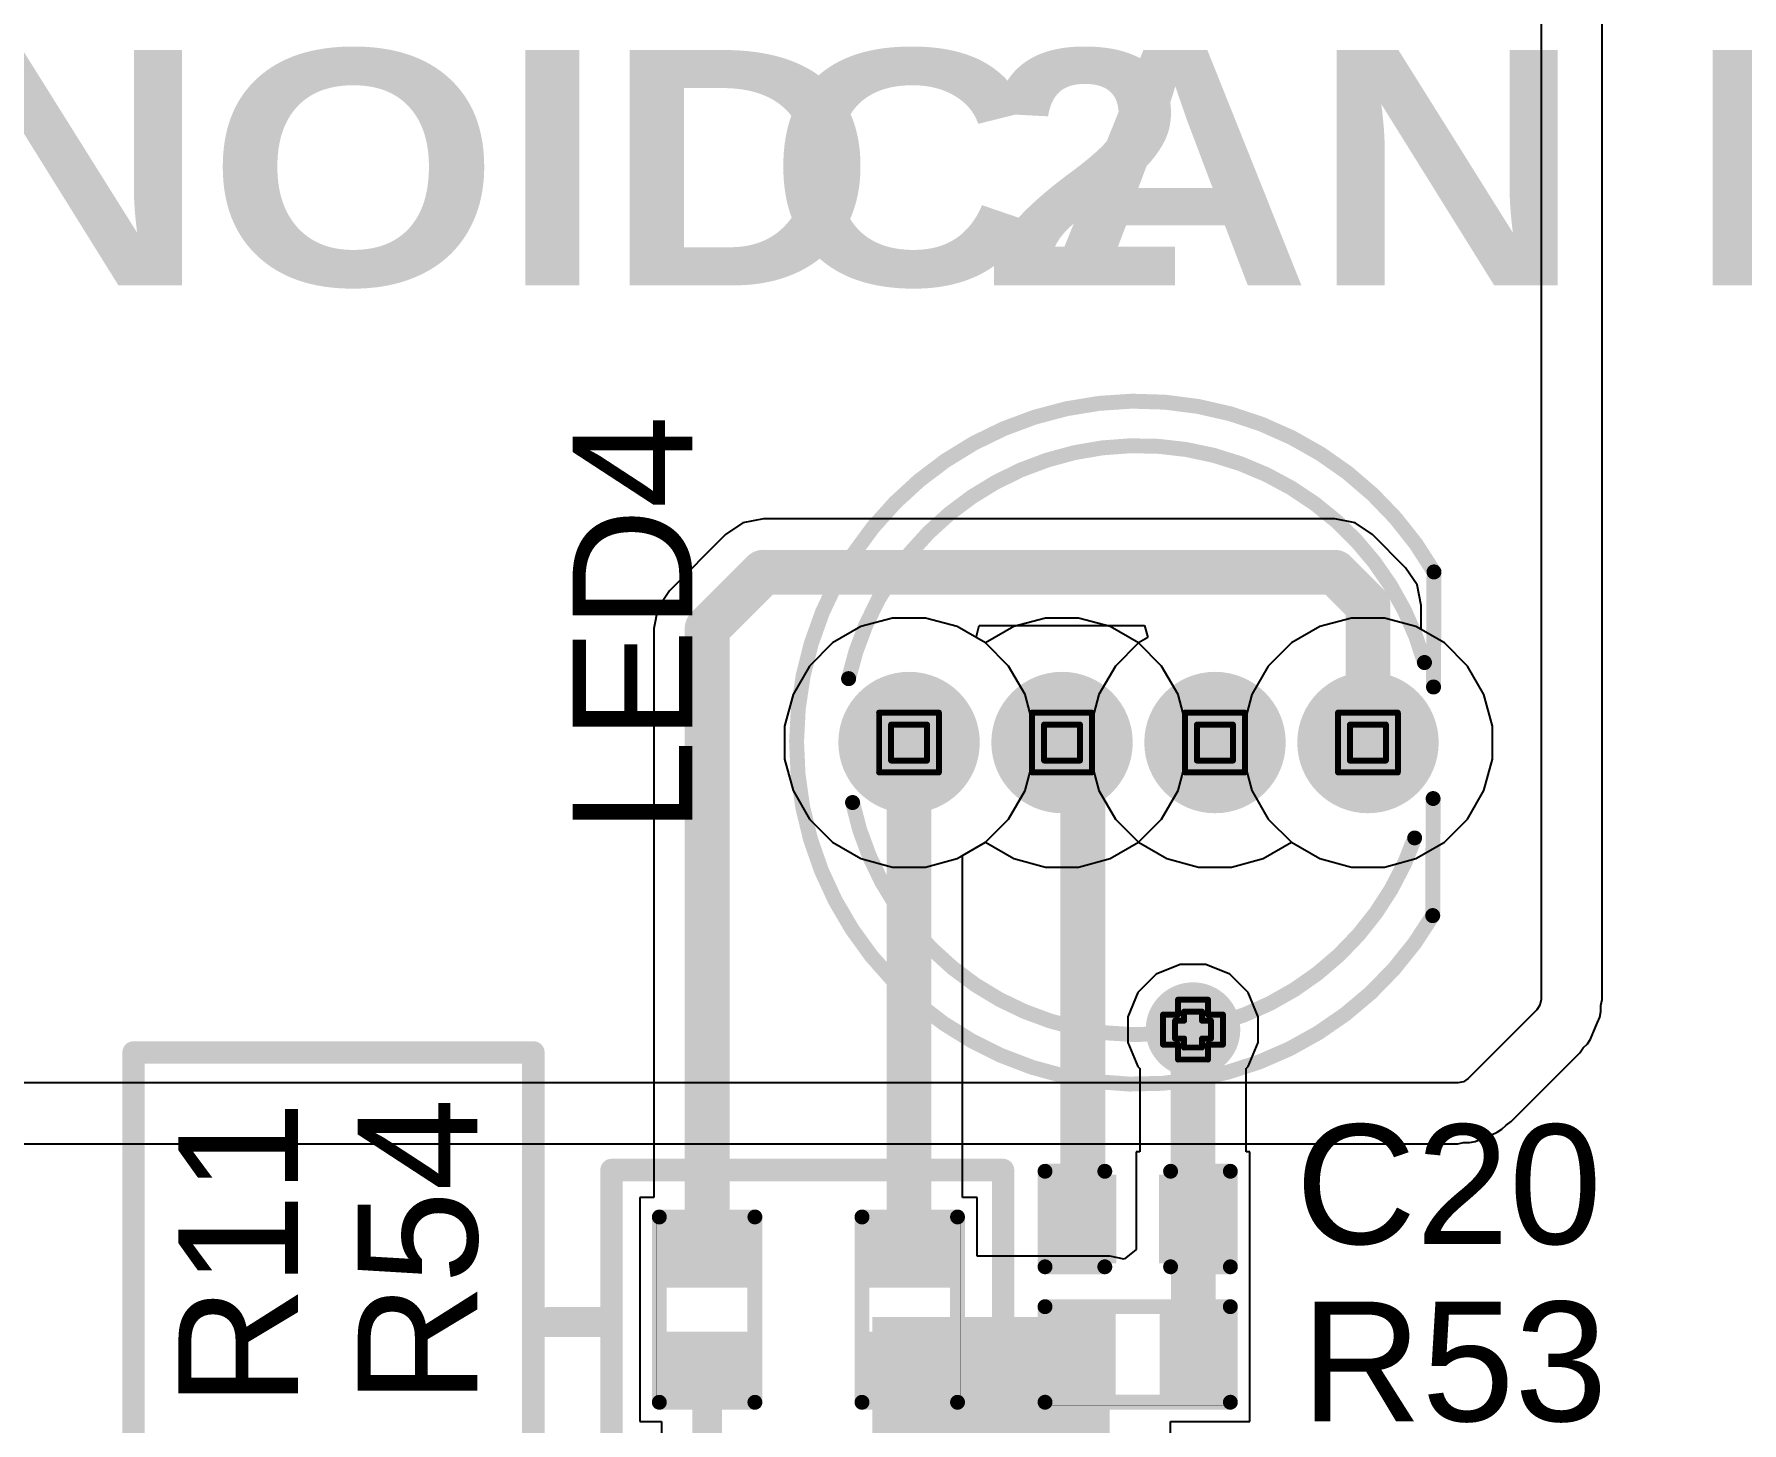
# Model space of a CAD drawing. Header units: inches. Extents: x -5 to 5258, y -4 to 5281.
# Drawn here: x 43.05 to 57.56, y 37.73 to 49.53 of the extents above; entities that cross this region are included whole.
import ezdxf

# ---------------------------------------------------------------- set-up
doc = ezdxf.new("R2010")
doc.units = ezdxf.units.IN
for name, color, linetype in [('Bottom Layer', 5, 'Continuous'), ('Bottom Solder', 6, 'Continuous'), ('Drill Drawing', 1, 'Continuous'), ('Multi-Layer', 9, 'Continuous'), ('Pad Holes', 156, 'Continuous'), ('Top Layer', 1, 'Continuous'), ('Top Overlay', 2, 'Continuous'), ('Top Paste', 8, 'Continuous'), ('Top Solder', 216, 'Continuous'), ('Via Holes', 16, 'Continuous')]:
    doc.layers.add(name, color=color, linetype=linetype)
doc.styles.add('Arial', font='', dxfattribs={"height": 0.2})
doc.styles.add('Arial Black_Bold', font='', dxfattribs={"height": 0.2})
doc.styles.get('Arial').set_extended_font_data('Arial')
doc.styles.get('Arial Black_Bold').set_extended_font_data('Arial Black', bold=True)

# ---------------------------------------------------------------- blocks, each defined once
blk = doc.blocks.new('C___0402_3')
at = {"layer": 'Top Layer'}
for points in [[(-0.699, -0.318), (-0.699, 0.318), (-0.241, 0.318), (-0.241, -0.318)], [(0.241, -0.318), (0.241, 0.318), (0.699, 0.318), (0.699, -0.318)]]:
    blk.add_hatch(color=1, dxfattribs=at).paths.add_polyline_path(points)
at = {"layer": 'Top Paste'}
for points in [[(-0.699, -0.318), (-0.699, 0.318), (-0.241, 0.318), (-0.241, -0.318)], [(0.241, -0.318), (0.241, 0.318), (0.699, 0.318), (0.699, -0.318)]]:
    blk.add_hatch(color=8, dxfattribs=at).paths.add_polyline_path(points)
at = {"layer": 'Top Solder'}
for points in [[(-0.758, -0.377), (-0.758, 0.377), (-0.181, 0.377), (-0.181, -0.377)], [(0.181, -0.377), (0.181, 0.377), (0.758, 0.377), (0.758, -0.377)]]:
    blk.add_hatch(color=216, dxfattribs=at).paths.add_polyline_path(points)
at = {"layer": 'Top Overlay'}
for points in [[(-0.787, -0.406, 0.127, 0.127, 0), (-0.787, 0.406, 0.127, 0.127, 0)], [(-0.787, 0.406, 0.127, 0.127, 0), (-0.279, 0.406, 0.127, 0.127, 0)], [(0.279, 0.406, 0.127, 0.127, 0), (0.787, 0.406, 0.127, 0.127, 0)], [(0.787, -0.406, 0.127, 0.127, 0), (0.787, 0.406, 0.127, 0.127, 0)], [(-0.787, -0.406, 0.127, 0.127, 0), (-0.279, -0.406, 0.127, 0.127, 0)], [(0.279, -0.406, 0.127, 0.127, 0), (0.787, -0.406, 0.127, 0.127, 0)]]:
    blk.add_lwpolyline(points, format="xyseb", dxfattribs=at)
for points in [[(-0.819, 0.406, 0.0635, 0.0635, 1), (-0.756, 0.406, 0.0635, 0.0635, 1)], [(-0.819, 0.406, 0.0635, 0.0635, 1), (-0.756, 0.406, 0.0635, 0.0635, 1)], [(-0.311, 0.406, 0.0635, 0.0635, 1), (-0.248, 0.406, 0.0635, 0.0635, 1)], [(0.248, 0.406, 0.0635, 0.0635, 1), (0.311, 0.406, 0.0635, 0.0635, 1)], [(0.756, 0.406, 0.0635, 0.0635, 1), (0.819, 0.406, 0.0635, 0.0635, 1)], [(0.756, 0.406, 0.0635, 0.0635, 1), (0.819, 0.406, 0.0635, 0.0635, 1)], [(-0.819, -0.406, 0.0635, 0.0635, 1), (-0.756, -0.406, 0.0635, 0.0635, 1)], [(-0.819, -0.406, 0.0635, 0.0635, 1), (-0.756, -0.406, 0.0635, 0.0635, 1)], [(-0.311, -0.406, 0.0635, 0.0635, 1), (-0.248, -0.406, 0.0635, 0.0635, 1)], [(0.248, -0.406, 0.0635, 0.0635, 1), (0.311, -0.406, 0.0635, 0.0635, 1)], [(0.756, -0.406, 0.0635, 0.0635, 1), (0.819, -0.406, 0.0635, 0.0635, 1)], [(0.756, -0.406, 0.0635, 0.0635, 1), (0.819, -0.406, 0.0635, 0.0635, 1)]]:
    blk.add_lwpolyline(points, format="xyseb", close=True, dxfattribs=at)
blk = doc.blocks.new('R___0402_38')
at = {"layer": 'Top Layer'}
for points in [[(-0.699, -0.318), (-0.699, 0.318), (-0.241, 0.318), (-0.241, -0.318)], [(0.241, -0.318), (0.241, 0.318), (0.699, 0.318), (0.699, -0.318)]]:
    blk.add_hatch(color=1, dxfattribs=at).paths.add_polyline_path(points)
at = {"layer": 'Top Paste'}
for points in [[(-0.699, -0.318), (-0.699, 0.318), (-0.241, 0.318), (-0.241, -0.318)], [(0.241, -0.318), (0.241, 0.318), (0.699, 0.318), (0.699, -0.318)]]:
    blk.add_hatch(color=8, dxfattribs=at).paths.add_polyline_path(points)
at = {"layer": 'Top Solder'}
for points in [[(-0.754, -0.373), (-0.754, 0.373), (-0.186, 0.373), (-0.186, -0.373)], [(0.186, -0.373), (0.186, 0.373), (0.754, 0.373), (0.754, -0.373)]]:
    blk.add_hatch(color=216, dxfattribs=at).paths.add_polyline_path(points)
at = {"layer": 'Top Overlay'}
for points in [[(-0.787, 0.406, 0.127, 0.127, 0), (0.787, 0.406, 0.127, 0.127, 0)], [(-0.787, 0.406, 0.127, 0.127, 0), (-0.787, -0.406, 0.127, 0.127, 0)], [(0.787, 0.406, 0.127, 0.127, 0), (0.787, -0.406, 0.127, 0.127, 0)], [(-0.787, -0.406, 0.127, 0.127, 0), (0.787, -0.406, 0.127, 0.127, 0)], [(-0.813, -0.432, 0.00323, 0.00323, 0), (0.813, -0.432, 0.00323, 0.00323, 0)]]:
    blk.add_lwpolyline(points, format="xyseb", dxfattribs=at)
for points in [[(-0.819, 0.406, 0.0635, 0.0635, 1), (-0.756, 0.406, 0.0635, 0.0635, 1)], [(-0.819, 0.406, 0.0635, 0.0635, 1), (-0.756, 0.406, 0.0635, 0.0635, 1)], [(0.756, 0.406, 0.0635, 0.0635, 1), (0.819, 0.406, 0.0635, 0.0635, 1)], [(0.756, 0.406, 0.0635, 0.0635, 1), (0.819, 0.406, 0.0635, 0.0635, 1)], [(-0.819, -0.406, 0.0635, 0.0635, 1), (-0.756, -0.406, 0.0635, 0.0635, 1)], [(-0.819, -0.406, 0.0635, 0.0635, 1), (-0.756, -0.406, 0.0635, 0.0635, 1)], [(-0.814, -0.432, 0.00161, 0.00161, 1), (-0.812, -0.432, 0.00161, 0.00161, 1)], [(0.756, -0.406, 0.0635, 0.0635, 1), (0.819, -0.406, 0.0635, 0.0635, 1)], [(0.756, -0.406, 0.0635, 0.0635, 1), (0.819, -0.406, 0.0635, 0.0635, 1)], [(0.812, -0.432, 0.00161, 0.00161, 1), (0.814, -0.432, 0.00161, 0.00161, 1)]]:
    blk.add_lwpolyline(points, format="xyseb", close=True, dxfattribs=at)
blk = doc.blocks.new('R___0402_39')
at = {"layer": 'Top Layer'}
for points in [[(-0.699, -0.318), (-0.699, 0.318), (-0.241, 0.318), (-0.241, -0.318)], [(0.241, -0.318), (0.241, 0.318), (0.699, 0.318), (0.699, -0.318)]]:
    blk.add_hatch(color=1, dxfattribs=at).paths.add_polyline_path(points)
at = {"layer": 'Top Paste'}
for points in [[(-0.699, -0.318), (-0.699, 0.318), (-0.241, 0.318), (-0.241, -0.318)], [(0.241, -0.318), (0.241, 0.318), (0.699, 0.318), (0.699, -0.318)]]:
    blk.add_hatch(color=8, dxfattribs=at).paths.add_polyline_path(points)
at = {"layer": 'Top Solder'}
for points in [[(-0.754, -0.373), (-0.754, 0.373), (-0.186, 0.373), (-0.186, -0.373)], [(0.186, -0.373), (0.186, 0.373), (0.754, 0.373), (0.754, -0.373)]]:
    blk.add_hatch(color=216, dxfattribs=at).paths.add_polyline_path(points)
at = {"layer": 'Top Overlay'}
for points in [[(-0.787, 0.406, 0.127, 0.127, 0), (0.787, 0.406, 0.127, 0.127, 0)], [(-0.787, -0.406, 0.127, 0.127, 0), (-0.787, 0.406, 0.127, 0.127, 0)], [(0.787, -0.406, 0.127, 0.127, 0), (0.787, 0.406, 0.127, 0.127, 0)], [(-0.787, -0.406, 0.127, 0.127, 0), (0.787, -0.406, 0.127, 0.127, 0)], [(-0.813, -0.432, 0.00323, 0.00323, 0), (0.813, -0.432, 0.00323, 0.00323, 0)]]:
    blk.add_lwpolyline(points, format="xyseb", dxfattribs=at)
for points in [[(-0.819, 0.406, 0.0635, 0.0635, 1), (-0.756, 0.406, 0.0635, 0.0635, 1)], [(-0.819, 0.406, 0.0635, 0.0635, 1), (-0.756, 0.406, 0.0635, 0.0635, 1)], [(0.756, 0.406, 0.0635, 0.0635, 1), (0.819, 0.406, 0.0635, 0.0635, 1)], [(0.756, 0.406, 0.0635, 0.0635, 1), (0.819, 0.406, 0.0635, 0.0635, 1)], [(-0.819, -0.406, 0.0635, 0.0635, 1), (-0.756, -0.406, 0.0635, 0.0635, 1)], [(-0.819, -0.406, 0.0635, 0.0635, 1), (-0.756, -0.406, 0.0635, 0.0635, 1)], [(-0.814, -0.432, 0.00161, 0.00161, 1), (-0.812, -0.432, 0.00161, 0.00161, 1)], [(0.756, -0.406, 0.0635, 0.0635, 1), (0.819, -0.406, 0.0635, 0.0635, 1)], [(0.756, -0.406, 0.0635, 0.0635, 1), (0.819, -0.406, 0.0635, 0.0635, 1)], [(0.812, -0.432, 0.00161, 0.00161, 1), (0.814, -0.432, 0.00161, 0.00161, 1)]]:
    blk.add_lwpolyline(points, format="xyseb", close=True, dxfattribs=at)
blk = doc.blocks.new('R___0402_79')
at = {"layer": 'Top Layer'}
for points in [[(-0.699, -0.318), (-0.699, 0.317), (-0.241, 0.317), (-0.241, -0.318)], [(0.241, -0.318), (0.241, 0.317), (0.699, 0.317), (0.699, -0.318)]]:
    blk.add_hatch(color=1, dxfattribs=at).paths.add_polyline_path(points)
at = {"layer": 'Top Paste'}
for points in [[(-0.699, -0.318), (-0.699, 0.317), (-0.241, 0.317), (-0.241, -0.318)], [(0.241, -0.318), (0.241, 0.317), (0.699, 0.317), (0.699, -0.318)]]:
    blk.add_hatch(color=8, dxfattribs=at).paths.add_polyline_path(points)
at = {"layer": 'Top Solder'}
for points in [[(-0.754, -0.373), (-0.754, 0.373), (-0.186, 0.373), (-0.186, -0.373)], [(0.186, -0.373), (0.186, 0.373), (0.754, 0.373), (0.754, -0.373)]]:
    blk.add_hatch(color=216, dxfattribs=at).paths.add_polyline_path(points)
at = {"layer": 'Top Overlay'}
for points in [[(0.787, 0.406, 0.127, 0.127, 0), (-0.787, 0.406, 0.127, 0.127, 0)], [(-0.787, -0.406, 0.127, 0.127, 0), (-0.787, 0.406, 0.127, 0.127, 0)], [(0.787, -0.406, 0.127, 0.127, 0), (0.787, 0.406, 0.127, 0.127, 0)], [(0.787, -0.406, 0.127, 0.127, 0), (-0.787, -0.406, 0.127, 0.127, 0)], [(0.813, -0.432, 0.00323, 0.00323, 0), (-0.813, -0.432, 0.00323, 0.00323, 0)]]:
    blk.add_lwpolyline(points, format="xyseb", dxfattribs=at)
for points in [[(-0.819, 0.406, 0.0635, 0.0635, 1), (-0.756, 0.406, 0.0635, 0.0635, 1)], [(-0.819, 0.406, 0.0635, 0.0635, 1), (-0.756, 0.406, 0.0635, 0.0635, 1)], [(0.756, 0.406, 0.0635, 0.0635, 1), (0.819, 0.406, 0.0635, 0.0635, 1)], [(0.756, 0.406, 0.0635, 0.0635, 1), (0.819, 0.406, 0.0635, 0.0635, 1)], [(-0.819, -0.406, 0.0635, 0.0635, 1), (-0.756, -0.406, 0.0635, 0.0635, 1)], [(-0.819, -0.406, 0.0635, 0.0635, 1), (-0.756, -0.406, 0.0635, 0.0635, 1)], [(-0.814, -0.432, 0.00161, 0.00161, 1), (-0.812, -0.432, 0.00161, 0.00161, 1)], [(0.756, -0.406, 0.0635, 0.0635, 1), (0.819, -0.406, 0.0635, 0.0635, 1)], [(0.756, -0.406, 0.0635, 0.0635, 1), (0.819, -0.406, 0.0635, 0.0635, 1)], [(0.812, -0.432, 0.00161, 0.00161, 1), (0.814, -0.432, 0.00161, 0.00161, 1)]]:
    blk.add_lwpolyline(points, format="xyseb", close=True, dxfattribs=at)
blk = doc.blocks.new('WS2812D_F5_100')
at = {"layer": 'Bottom Layer'}
h = blk.add_hatch(color=5, dxfattribs=at)
edge = h.paths.add_edge_path()
edge.add_arc((-1.95, 0), 0.55, 0, 360)
h = blk.add_hatch(color=5, dxfattribs=at)
edge = h.paths.add_edge_path()
edge.add_arc((-0.65, 0), 0.55, 0, 360)
h = blk.add_hatch(color=5, dxfattribs=at)
edge = h.paths.add_edge_path()
edge.add_arc((0.65, 0), 0.55, 0, 360)
h = blk.add_hatch(color=5, dxfattribs=at)
edge = h.paths.add_edge_path()
edge.add_arc((1.95, 0), 0.55, 0, 360)
at = {"layer": 'Bottom Solder'}
h = blk.add_hatch(color=6, dxfattribs=at)
edge = h.paths.add_edge_path()
edge.add_arc((-1.95, 0), 0.601, 0, 360)
h = blk.add_hatch(color=6, dxfattribs=at)
edge = h.paths.add_edge_path()
edge.add_arc((-0.65, 0), 0.601, 0, 360)
h = blk.add_hatch(color=6, dxfattribs=at)
edge = h.paths.add_edge_path()
edge.add_arc((0.65, 0), 0.601, 0, 360)
h = blk.add_hatch(color=6, dxfattribs=at)
edge = h.paths.add_edge_path()
edge.add_arc((1.95, 0), 0.601, 0, 360)
at = {"layer": 'Multi-Layer'}
h = blk.add_hatch(color=9, dxfattribs=at)
edge = h.paths.add_edge_path()
edge.add_arc((-1.95, 0), 0.55, 0, 360)
h = blk.add_hatch(color=9, dxfattribs=at)
edge = h.paths.add_edge_path()
edge.add_arc((-0.65, 0), 0.55, 0, 360)
h = blk.add_hatch(color=9, dxfattribs=at)
edge = h.paths.add_edge_path()
edge.add_arc((0.65, 0), 0.55, 0, 360)
h = blk.add_hatch(color=9, dxfattribs=at)
edge = h.paths.add_edge_path()
edge.add_arc((1.95, 0), 0.55, 0, 360)
at = {"layer": 'Pad Holes'}
h = blk.add_hatch(color=7, dxfattribs=at)
edge = h.paths.add_edge_path()
edge.add_arc((-1.95, 0), 0.36, 0, 360)
h = blk.add_hatch(color=7, dxfattribs=at)
edge = h.paths.add_edge_path()
edge.add_arc((-0.65, 0), 0.36, 0, 360)
h = blk.add_hatch(color=7, dxfattribs=at)
edge = h.paths.add_edge_path()
edge.add_arc((0.65, 0), 0.36, 0, 360)
h = blk.add_hatch(color=7, dxfattribs=at)
edge = h.paths.add_edge_path()
edge.add_arc((1.95, 0), 0.36, 0, 360)
at = {"layer": 'Top Layer'}
h = blk.add_hatch(color=1, dxfattribs=at)
edge = h.paths.add_edge_path()
edge.add_arc((-1.95, 0), 0.55, 0, 360)
h = blk.add_hatch(color=1, dxfattribs=at)
edge = h.paths.add_edge_path()
edge.add_arc((-0.65, 0), 0.55, 0, 360)
h = blk.add_hatch(color=1, dxfattribs=at)
edge = h.paths.add_edge_path()
edge.add_arc((0.65, 0), 0.55, 0, 360)
h = blk.add_hatch(color=1, dxfattribs=at)
edge = h.paths.add_edge_path()
edge.add_arc((1.95, 0), 0.55, 0, 360)
at = {"layer": 'Top Solder'}
h = blk.add_hatch(color=216, dxfattribs=at)
edge = h.paths.add_edge_path()
edge.add_arc((-1.95, 0), 0.601, 0, 360)
h = blk.add_hatch(color=216, dxfattribs=at)
edge = h.paths.add_edge_path()
edge.add_arc((-0.65, 0), 0.601, 0, 360)
h = blk.add_hatch(color=216, dxfattribs=at)
edge = h.paths.add_edge_path()
edge.add_arc((0.65, 0), 0.601, 0, 360)
h = blk.add_hatch(color=216, dxfattribs=at)
edge = h.paths.add_edge_path()
edge.add_arc((1.95, 0), 0.601, 0, 360)
at = {"layer": 'Top Overlay'}
for points in [[(2.5, -1.471, 0.127, 0.127, -3.705201), (2.511, 1.45, 0.127, 0.127, 0)], [(-2.464, 0.543, 0.127, 0.127, -0.780857), (2.43, 0.68, 0.127, 0.127, 0)], [(2.507, 0.472, 0.127, 0.127, 0), (2.511, 1.45, 0.127, 0.127, 0)], [(2.5, -1.471, 0.127, 0.127, 0), (2.504, -0.476, 0.127, 0.127, 0)], [(2.347, -0.811, 0.127, 0.127, -0.760948), (-2.43, -0.51, 0.127, 0.127, 0)]]:
    blk.add_lwpolyline(points, format="xyseb", dxfattribs=at)
for points in [[(2.479, 1.45, 0.0635, 0.0635, 1), (2.543, 1.45, 0.0635, 0.0635, 1)], [(2.479, 1.45, 0.0635, 0.0635, 1), (2.543, 1.45, 0.0635, 0.0635, 1)], [(2.398, 0.68, 0.0635, 0.0635, 1), (2.462, 0.68, 0.0635, 0.0635, 1)], [(-2.496, 0.543, 0.0635, 0.0635, 1), (-2.432, 0.543, 0.0635, 0.0635, 1)], [(2.475, 0.472, 0.0635, 0.0635, 1), (2.539, 0.472, 0.0635, 0.0635, 1)], [(2.472, -0.476, 0.0635, 0.0635, 1), (2.535, -0.476, 0.0635, 0.0635, 1)], [(-2.462, -0.51, 0.0635, 0.0635, 1), (-2.398, -0.51, 0.0635, 0.0635, 1)], [(2.315, -0.811, 0.0635, 0.0635, 1), (2.378, -0.811, 0.0635, 0.0635, 1)], [(2.468, -1.471, 0.0635, 0.0635, 1), (2.532, -1.471, 0.0635, 0.0635, 1)], [(2.468, -1.471, 0.0635, 0.0635, 1), (2.532, -1.471, 0.0635, 0.0635, 1)]]:
    blk.add_lwpolyline(points, format="xyseb", close=True, dxfattribs=at)

msp = doc.modelspace()

# ---------------------------------------------------------------- hatches: boundary and pattern name
at = {"layer": 'Bottom Layer'}
h = msp.add_hatch(color=5, dxfattribs=at)
edge = h.paths.add_edge_path()
edge.add_arc((52.897, 41.071), 0.3, 0, 360)
at = {"layer": 'Bottom Solder'}
h = msp.add_hatch(color=6, dxfattribs=at)
edge = h.paths.add_edge_path()
edge.add_arc((52.897, 41.071), 0.402, 0, 360)
at = {"layer": 'Top Layer'}
h = msp.add_hatch(color=1, dxfattribs=at)
edge = h.paths.add_edge_path()
edge.add_arc((52.897, 41.071), 0.3, 0, 360)
msp.add_hatch(color=1, dxfattribs=at).paths.add_polyline_path([(50.173, 36.365), (52.189, 36.365), (52.189, 38.628), (50.173, 38.628)])
at = {"layer": 'Top Solder'}
h = msp.add_hatch(color=216, dxfattribs=at)
edge = h.paths.add_edge_path()
edge.add_arc((52.897, 41.071), 0.402, 0, 360)
at = {"layer": 'Via Holes'}
h = msp.add_hatch(color=7, dxfattribs=at)
edge = h.paths.add_edge_path()
edge.add_arc((52.897, 41.071), 0.15, 0, 360)

# ---------------------------------------------------------------- linework, layer by layer
at = {"layer": 'Bottom Layer'}
for p, q in [((55.855, 59.029), (55.855, 44.62)), ((56.373, 44.62), (56.373, 59.029)), ((50.344, 44.569), (50.075, 44.496)), ((50.623, 44.569), (50.344, 44.569)), ((50.892, 44.496), (50.623, 44.569)), ((51.644, 44.569), (51.375, 44.496)), ((51.923, 44.569), (51.644, 44.569)), ((52.192, 44.496), (51.923, 44.569)), ((54.244, 44.569), (53.975, 44.496)), ((54.523, 44.569), (54.244, 44.569)), ((54.792, 44.496), (54.523, 44.569)), ((55.855, 44.62), (55.855, 41.326)), ((56.373, 41.326), (56.373, 44.62)), ((50.075, 44.496), (49.834, 44.357)), ((51.133, 44.357), (50.892, 44.496)), ((51.375, 44.496), (51.134, 44.357)), ((52.433, 44.357), (52.192, 44.496)), ((53.975, 44.496), (53.734, 44.357)), ((55.033, 44.357), (54.792, 44.496)), ((49.834, 44.357), (49.637, 44.16)), ((51.134, 44.357), (51.133, 44.357)), ((51.134, 44.357), (51.134, 44.357)), ((52.63, 44.16), (52.433, 44.357)), ((53.734, 44.357), (53.537, 44.16)), ((55.23, 44.16), (55.033, 44.357)), ((49.637, 44.16), (49.498, 43.919)), ((52.77, 43.919), (52.63, 44.16)), ((53.537, 44.16), (53.398, 43.919)), ((55.369, 43.919), (55.23, 44.16)), ((49.498, 43.919), (49.426, 43.65)), ((52.842, 43.65), (52.77, 43.919)), ((53.398, 43.919), (53.326, 43.65)), ((55.442, 43.65), (55.369, 43.919)), ((49.426, 43.65), (49.426, 43.371)), ((52.842, 43.371), (52.842, 43.65)), ((53.326, 43.65), (53.326, 43.371)), ((55.442, 43.371), (55.442, 43.65)), ((49.426, 43.371), (49.498, 43.102)), ((52.77, 43.102), (52.842, 43.371)), ((53.326, 43.371), (53.398, 43.102)), ((55.369, 43.102), (55.442, 43.371)), ((49.498, 43.102), (49.637, 42.861)), ((52.63, 42.861), (52.77, 43.102)), ((53.398, 43.102), (53.537, 42.861)), ((55.23, 42.861), (55.369, 43.102)), ((49.637, 42.861), (49.834, 42.664)), ((52.433, 42.664), (52.63, 42.861)), ((53.537, 42.861), (53.734, 42.664)), ((55.033, 42.664), (55.23, 42.861)), ((49.834, 42.664), (50.075, 42.525)), ((50.075, 42.525), (50.344, 42.453)), ((50.623, 42.453), (50.892, 42.525)), ((50.892, 42.525), (51.133, 42.664)), ((51.133, 42.664), (51.134, 42.664)), ((51.134, 42.664), (51.134, 42.664)), ((51.134, 42.664), (51.375, 42.525)), ((51.375, 42.525), (51.644, 42.453)), ((51.923, 42.453), (52.192, 42.525)), ((52.192, 42.525), (52.433, 42.664)), ((53.734, 42.664), (53.975, 42.525)), ((53.975, 42.525), (54.244, 42.453)), ((54.523, 42.453), (54.792, 42.525)), ((54.792, 42.525), (55.033, 42.664)), ((50.344, 42.453), (50.623, 42.453)), ((51.644, 42.453), (51.923, 42.453)), ((54.244, 42.453), (54.523, 42.453)), ((55.819, 41.239), (55.235, 40.655)), ((55.845, 41.279), (55.819, 41.239)), ((55.855, 41.326), (55.845, 41.279)), ((56.353, 41.178), (56.363, 41.225)), ((56.363, 41.276), (56.373, 41.326)), ((56.363, 41.225), (56.363, 41.276)), ((56.298, 41.044), (56.331, 41.125)), ((56.331, 41.125), (56.333, 41.128)), ((56.333, 41.128), (56.334, 41.131)), ((56.334, 41.131), (56.353, 41.178)), ((56.213, 40.915), (56.249, 40.951)), ((56.249, 40.951), (56.276, 40.991)), ((56.276, 40.991), (56.295, 41.038)), ((56.276, 40.991), (56.276, 40.991)), ((56.295, 41.038), (56.297, 41.041)), ((56.297, 41.041), (56.298, 41.044)), ((55.601, 40.289), (56.185, 40.873)), ((56.185, 40.873), (56.213, 40.915)), ((55.235, 40.655), (55.195, 40.628)), ((55.147, 40.619), (25.594, 40.619)), ((55.195, 40.628), (55.147, 40.619)), ((55.482, 40.198), (55.522, 40.224)), ((55.522, 40.224), (55.558, 40.26)), ((55.558, 40.26), (55.601, 40.289)), ((25.594, 40.101), (55.147, 40.101)), ((55.147, 40.101), (55.197, 40.111)), ((55.197, 40.111), (55.248, 40.111)), ((55.248, 40.111), (55.296, 40.12)), ((55.296, 40.12), (55.343, 40.14)), ((55.343, 40.14), (55.346, 40.14)), ((55.346, 40.14), (55.348, 40.142)), ((55.348, 40.142), (55.43, 40.176)), ((55.43, 40.176), (55.433, 40.176)), ((55.433, 40.176), (55.435, 40.178)), ((55.435, 40.178), (55.482, 40.198)), ((55.482, 40.198), (55.482, 40.198))]:
    msp.add_line(p, q, dxfattribs=at)
at = {"layer": 'Drill Drawing'}
for points in [[(50.23, 43.765, 0.0508, 0.0508, 0), (50.738, 43.765, 0.0508, 0.0508, 0)], [(50.23, 43.257, 0.0508, 0.0508, 0), (50.23, 43.765, 0.0508, 0.0508, 0)], [(50.331, 43.663, 0.0508, 0.0508, 0), (50.636, 43.663, 0.0508, 0.0508, 0)], [(50.331, 43.358, 0.0508, 0.0508, 0), (50.331, 43.663, 0.0508, 0.0508, 0)], [(50.636, 43.358, 0.0508, 0.0508, 0), (50.636, 43.663, 0.0508, 0.0508, 0)], [(50.738, 43.257, 0.0508, 0.0508, 0), (50.738, 43.765, 0.0508, 0.0508, 0)], [(51.53, 43.765, 0.0508, 0.0508, 0), (52.038, 43.765, 0.0508, 0.0508, 0)], [(51.53, 43.257, 0.0508, 0.0508, 0), (51.53, 43.765, 0.0508, 0.0508, 0)], [(51.631, 43.663, 0.0508, 0.0508, 0), (51.936, 43.663, 0.0508, 0.0508, 0)], [(51.631, 43.358, 0.0508, 0.0508, 0), (51.631, 43.663, 0.0508, 0.0508, 0)], [(51.936, 43.358, 0.0508, 0.0508, 0), (51.936, 43.663, 0.0508, 0.0508, 0)], [(52.038, 43.257, 0.0508, 0.0508, 0), (52.038, 43.765, 0.0508, 0.0508, 0)], [(52.83, 43.765, 0.0508, 0.0508, 0), (53.338, 43.765, 0.0508, 0.0508, 0)], [(52.83, 43.257, 0.0508, 0.0508, 0), (52.83, 43.765, 0.0508, 0.0508, 0)], [(52.931, 43.663, 0.0508, 0.0508, 0), (53.236, 43.663, 0.0508, 0.0508, 0)], [(52.931, 43.358, 0.0508, 0.0508, 0), (52.931, 43.663, 0.0508, 0.0508, 0)], [(53.236, 43.358, 0.0508, 0.0508, 0), (53.236, 43.663, 0.0508, 0.0508, 0)], [(53.338, 43.257, 0.0508, 0.0508, 0), (53.338, 43.765, 0.0508, 0.0508, 0)], [(54.13, 43.765, 0.0508, 0.0508, 0), (54.638, 43.765, 0.0508, 0.0508, 0)], [(54.13, 43.257, 0.0508, 0.0508, 0), (54.13, 43.765, 0.0508, 0.0508, 0)], [(54.231, 43.663, 0.0508, 0.0508, 0), (54.536, 43.663, 0.0508, 0.0508, 0)], [(54.231, 43.358, 0.0508, 0.0508, 0), (54.231, 43.663, 0.0508, 0.0508, 0)], [(54.536, 43.358, 0.0508, 0.0508, 0), (54.536, 43.663, 0.0508, 0.0508, 0)], [(54.638, 43.257, 0.0508, 0.0508, 0), (54.638, 43.765, 0.0508, 0.0508, 0)], [(50.23, 43.257, 0.0508, 0.0508, 0), (50.738, 43.257, 0.0508, 0.0508, 0)], [(50.331, 43.358, 0.0508, 0.0508, 0), (50.636, 43.358, 0.0508, 0.0508, 0)], [(51.53, 43.257, 0.0508, 0.0508, 0), (52.038, 43.257, 0.0508, 0.0508, 0)], [(51.631, 43.358, 0.0508, 0.0508, 0), (51.936, 43.358, 0.0508, 0.0508, 0)], [(52.83, 43.257, 0.0508, 0.0508, 0), (53.338, 43.257, 0.0508, 0.0508, 0)], [(52.931, 43.358, 0.0508, 0.0508, 0), (53.236, 43.358, 0.0508, 0.0508, 0)], [(54.13, 43.257, 0.0508, 0.0508, 0), (54.638, 43.257, 0.0508, 0.0508, 0)], [(54.231, 43.358, 0.0508, 0.0508, 0), (54.536, 43.358, 0.0508, 0.0508, 0)], [(52.643, 40.944, 0.0508, 0.0508, 0), (52.643, 41.198, 0.0508, 0.0508, 0)], [(52.643, 41.198, 0.0508, 0.0508, 0), (52.77, 41.198, 0.0508, 0.0508, 0)], [(52.77, 41.198, 0.0508, 0.0508, 0), (52.77, 41.325, 0.0508, 0.0508, 0)], [(52.77, 41.325, 0.0508, 0.0508, 0), (53.024, 41.325, 0.0508, 0.0508, 0)], [(52.821, 41.147, 0.0508, 0.0508, 0), (52.821, 41.224, 0.0508, 0.0508, 0)], [(52.821, 41.224, 0.0508, 0.0508, 0), (52.973, 41.224, 0.0508, 0.0508, 0)], [(52.973, 41.147, 0.0508, 0.0508, 0), (52.973, 41.224, 0.0508, 0.0508, 0)], [(53.024, 41.198, 0.0508, 0.0508, 0), (53.024, 41.325, 0.0508, 0.0508, 0)], [(53.024, 41.198, 0.0508, 0.0508, 0), (53.151, 41.198, 0.0508, 0.0508, 0)], [(53.151, 40.944, 0.0508, 0.0508, 0), (53.151, 41.198, 0.0508, 0.0508, 0)], [(52.745, 40.995, 0.0508, 0.0508, 0), (52.745, 41.147, 0.0508, 0.0508, 0)], [(52.745, 41.147, 0.0508, 0.0508, 0), (52.821, 41.147, 0.0508, 0.0508, 0)], [(52.973, 41.147, 0.0508, 0.0508, 0), (53.05, 41.147, 0.0508, 0.0508, 0)], [(53.05, 40.995, 0.0508, 0.0508, 0), (53.05, 41.147, 0.0508, 0.0508, 0)], [(52.643, 40.944, 0.0508, 0.0508, 0), (52.77, 40.944, 0.0508, 0.0508, 0)], [(52.745, 40.995, 0.0508, 0.0508, 0), (52.821, 40.995, 0.0508, 0.0508, 0)], [(52.77, 40.817, 0.0508, 0.0508, 0), (52.77, 40.944, 0.0508, 0.0508, 0)], [(52.821, 40.919, 0.0508, 0.0508, 0), (52.821, 40.995, 0.0508, 0.0508, 0)], [(52.821, 40.919, 0.0508, 0.0508, 0), (52.973, 40.919, 0.0508, 0.0508, 0)], [(52.973, 40.995, 0.0508, 0.0508, 0), (53.05, 40.995, 0.0508, 0.0508, 0)], [(52.973, 40.919, 0.0508, 0.0508, 0), (52.973, 40.995, 0.0508, 0.0508, 0)], [(53.024, 40.944, 0.0508, 0.0508, 0), (53.151, 40.944, 0.0508, 0.0508, 0)], [(53.024, 40.817, 0.0508, 0.0508, 0), (53.024, 40.944, 0.0508, 0.0508, 0)], [(52.77, 40.817, 0.0508, 0.0508, 0), (53.024, 40.817, 0.0508, 0.0508, 0)]]:
    msp.add_lwpolyline(points, format="xyseb", dxfattribs=at)
for points in [[(50.217, 43.765, 0.0254, 0.0254, 1), (50.242, 43.765, 0.0254, 0.0254, 1)], [(50.217, 43.765, 0.0254, 0.0254, 1), (50.242, 43.765, 0.0254, 0.0254, 1)], [(50.319, 43.663, 0.0254, 0.0254, 1), (50.344, 43.663, 0.0254, 0.0254, 1)], [(50.319, 43.663, 0.0254, 0.0254, 1), (50.344, 43.663, 0.0254, 0.0254, 1)], [(50.623, 43.663, 0.0254, 0.0254, 1), (50.649, 43.663, 0.0254, 0.0254, 1)], [(50.623, 43.663, 0.0254, 0.0254, 1), (50.649, 43.663, 0.0254, 0.0254, 1)], [(50.725, 43.765, 0.0254, 0.0254, 1), (50.75, 43.765, 0.0254, 0.0254, 1)], [(50.725, 43.765, 0.0254, 0.0254, 1), (50.75, 43.765, 0.0254, 0.0254, 1)], [(51.517, 43.765, 0.0254, 0.0254, 1), (51.542, 43.765, 0.0254, 0.0254, 1)], [(51.517, 43.765, 0.0254, 0.0254, 1), (51.542, 43.765, 0.0254, 0.0254, 1)], [(51.619, 43.663, 0.0254, 0.0254, 1), (51.644, 43.663, 0.0254, 0.0254, 1)], [(51.619, 43.663, 0.0254, 0.0254, 1), (51.644, 43.663, 0.0254, 0.0254, 1)], [(51.923, 43.663, 0.0254, 0.0254, 1), (51.949, 43.663, 0.0254, 0.0254, 1)], [(51.923, 43.663, 0.0254, 0.0254, 1), (51.949, 43.663, 0.0254, 0.0254, 1)], [(52.025, 43.765, 0.0254, 0.0254, 1), (52.05, 43.765, 0.0254, 0.0254, 1)], [(52.025, 43.765, 0.0254, 0.0254, 1), (52.05, 43.765, 0.0254, 0.0254, 1)], [(52.817, 43.765, 0.0254, 0.0254, 1), (52.842, 43.765, 0.0254, 0.0254, 1)], [(52.817, 43.765, 0.0254, 0.0254, 1), (52.842, 43.765, 0.0254, 0.0254, 1)], [(52.918, 43.663, 0.0254, 0.0254, 1), (52.944, 43.663, 0.0254, 0.0254, 1)], [(52.918, 43.663, 0.0254, 0.0254, 1), (52.944, 43.663, 0.0254, 0.0254, 1)], [(53.223, 43.663, 0.0254, 0.0254, 1), (53.249, 43.663, 0.0254, 0.0254, 1)], [(53.223, 43.663, 0.0254, 0.0254, 1), (53.249, 43.663, 0.0254, 0.0254, 1)], [(53.325, 43.765, 0.0254, 0.0254, 1), (53.35, 43.765, 0.0254, 0.0254, 1)], [(53.325, 43.765, 0.0254, 0.0254, 1), (53.35, 43.765, 0.0254, 0.0254, 1)], [(54.117, 43.765, 0.0254, 0.0254, 1), (54.142, 43.765, 0.0254, 0.0254, 1)], [(54.117, 43.765, 0.0254, 0.0254, 1), (54.142, 43.765, 0.0254, 0.0254, 1)], [(54.218, 43.663, 0.0254, 0.0254, 1), (54.244, 43.663, 0.0254, 0.0254, 1)], [(54.218, 43.663, 0.0254, 0.0254, 1), (54.244, 43.663, 0.0254, 0.0254, 1)], [(54.523, 43.663, 0.0254, 0.0254, 1), (54.549, 43.663, 0.0254, 0.0254, 1)], [(54.523, 43.663, 0.0254, 0.0254, 1), (54.549, 43.663, 0.0254, 0.0254, 1)], [(54.625, 43.765, 0.0254, 0.0254, 1), (54.65, 43.765, 0.0254, 0.0254, 1)], [(54.625, 43.765, 0.0254, 0.0254, 1), (54.65, 43.765, 0.0254, 0.0254, 1)], [(50.217, 43.257, 0.0254, 0.0254, 1), (50.242, 43.257, 0.0254, 0.0254, 1)], [(50.217, 43.257, 0.0254, 0.0254, 1), (50.242, 43.257, 0.0254, 0.0254, 1)], [(50.319, 43.358, 0.0254, 0.0254, 1), (50.344, 43.358, 0.0254, 0.0254, 1)], [(50.319, 43.358, 0.0254, 0.0254, 1), (50.344, 43.358, 0.0254, 0.0254, 1)], [(50.623, 43.358, 0.0254, 0.0254, 1), (50.649, 43.358, 0.0254, 0.0254, 1)], [(50.623, 43.358, 0.0254, 0.0254, 1), (50.649, 43.358, 0.0254, 0.0254, 1)], [(50.725, 43.257, 0.0254, 0.0254, 1), (50.75, 43.257, 0.0254, 0.0254, 1)], [(50.725, 43.257, 0.0254, 0.0254, 1), (50.75, 43.257, 0.0254, 0.0254, 1)], [(51.517, 43.257, 0.0254, 0.0254, 1), (51.542, 43.257, 0.0254, 0.0254, 1)], [(51.517, 43.257, 0.0254, 0.0254, 1), (51.542, 43.257, 0.0254, 0.0254, 1)], [(51.619, 43.358, 0.0254, 0.0254, 1), (51.644, 43.358, 0.0254, 0.0254, 1)], [(51.619, 43.358, 0.0254, 0.0254, 1), (51.644, 43.358, 0.0254, 0.0254, 1)], [(51.923, 43.358, 0.0254, 0.0254, 1), (51.949, 43.358, 0.0254, 0.0254, 1)], [(51.923, 43.358, 0.0254, 0.0254, 1), (51.949, 43.358, 0.0254, 0.0254, 1)], [(52.025, 43.257, 0.0254, 0.0254, 1), (52.05, 43.257, 0.0254, 0.0254, 1)], [(52.025, 43.257, 0.0254, 0.0254, 1), (52.05, 43.257, 0.0254, 0.0254, 1)], [(52.817, 43.257, 0.0254, 0.0254, 1), (52.842, 43.257, 0.0254, 0.0254, 1)], [(52.817, 43.257, 0.0254, 0.0254, 1), (52.842, 43.257, 0.0254, 0.0254, 1)], [(52.918, 43.358, 0.0254, 0.0254, 1), (52.944, 43.358, 0.0254, 0.0254, 1)], [(52.918, 43.358, 0.0254, 0.0254, 1), (52.944, 43.358, 0.0254, 0.0254, 1)], [(53.223, 43.358, 0.0254, 0.0254, 1), (53.249, 43.358, 0.0254, 0.0254, 1)], [(53.223, 43.358, 0.0254, 0.0254, 1), (53.249, 43.358, 0.0254, 0.0254, 1)], [(53.325, 43.257, 0.0254, 0.0254, 1), (53.35, 43.257, 0.0254, 0.0254, 1)], [(53.325, 43.257, 0.0254, 0.0254, 1), (53.35, 43.257, 0.0254, 0.0254, 1)], [(54.117, 43.257, 0.0254, 0.0254, 1), (54.142, 43.257, 0.0254, 0.0254, 1)], [(54.117, 43.257, 0.0254, 0.0254, 1), (54.142, 43.257, 0.0254, 0.0254, 1)], [(54.218, 43.358, 0.0254, 0.0254, 1), (54.244, 43.358, 0.0254, 0.0254, 1)], [(54.218, 43.358, 0.0254, 0.0254, 1), (54.244, 43.358, 0.0254, 0.0254, 1)], [(54.523, 43.358, 0.0254, 0.0254, 1), (54.549, 43.358, 0.0254, 0.0254, 1)], [(54.523, 43.358, 0.0254, 0.0254, 1), (54.549, 43.358, 0.0254, 0.0254, 1)], [(54.625, 43.257, 0.0254, 0.0254, 1), (54.65, 43.257, 0.0254, 0.0254, 1)], [(54.625, 43.257, 0.0254, 0.0254, 1), (54.65, 43.257, 0.0254, 0.0254, 1)], [(52.63, 41.198, 0.0254, 0.0254, 1), (52.656, 41.198, 0.0254, 0.0254, 1)], [(52.63, 41.198, 0.0254, 0.0254, 1), (52.656, 41.198, 0.0254, 0.0254, 1)], [(52.757, 41.325, 0.0254, 0.0254, 1), (52.783, 41.325, 0.0254, 0.0254, 1)], [(52.757, 41.325, 0.0254, 0.0254, 1), (52.783, 41.325, 0.0254, 0.0254, 1)], [(52.757, 41.198, 0.0254, 0.0254, 1), (52.783, 41.198, 0.0254, 0.0254, 1)], [(52.757, 41.198, 0.0254, 0.0254, 1), (52.783, 41.198, 0.0254, 0.0254, 1)], [(52.808, 41.224, 0.0254, 0.0254, 1), (52.834, 41.224, 0.0254, 0.0254, 1)], [(52.808, 41.224, 0.0254, 0.0254, 1), (52.834, 41.224, 0.0254, 0.0254, 1)], [(52.961, 41.224, 0.0254, 0.0254, 1), (52.986, 41.224, 0.0254, 0.0254, 1)], [(52.961, 41.224, 0.0254, 0.0254, 1), (52.986, 41.224, 0.0254, 0.0254, 1)], [(53.011, 41.325, 0.0254, 0.0254, 1), (53.037, 41.325, 0.0254, 0.0254, 1)], [(53.011, 41.325, 0.0254, 0.0254, 1), (53.037, 41.325, 0.0254, 0.0254, 1)], [(53.011, 41.198, 0.0254, 0.0254, 1), (53.037, 41.198, 0.0254, 0.0254, 1)], [(53.011, 41.198, 0.0254, 0.0254, 1), (53.037, 41.198, 0.0254, 0.0254, 1)], [(53.138, 41.198, 0.0254, 0.0254, 1), (53.164, 41.198, 0.0254, 0.0254, 1)], [(53.138, 41.198, 0.0254, 0.0254, 1), (53.164, 41.198, 0.0254, 0.0254, 1)], [(52.732, 41.147, 0.0254, 0.0254, 1), (52.757, 41.147, 0.0254, 0.0254, 1)], [(52.732, 41.147, 0.0254, 0.0254, 1), (52.757, 41.147, 0.0254, 0.0254, 1)], [(52.808, 41.147, 0.0254, 0.0254, 1), (52.834, 41.147, 0.0254, 0.0254, 1)], [(52.808, 41.147, 0.0254, 0.0254, 1), (52.834, 41.147, 0.0254, 0.0254, 1)], [(52.961, 41.147, 0.0254, 0.0254, 1), (52.986, 41.147, 0.0254, 0.0254, 1)], [(52.961, 41.147, 0.0254, 0.0254, 1), (52.986, 41.147, 0.0254, 0.0254, 1)], [(53.037, 41.147, 0.0254, 0.0254, 1), (53.062, 41.147, 0.0254, 0.0254, 1)], [(53.037, 41.147, 0.0254, 0.0254, 1), (53.062, 41.147, 0.0254, 0.0254, 1)], [(52.63, 40.944, 0.0254, 0.0254, 1), (52.656, 40.944, 0.0254, 0.0254, 1)], [(52.63, 40.944, 0.0254, 0.0254, 1), (52.656, 40.944, 0.0254, 0.0254, 1)], [(52.732, 40.995, 0.0254, 0.0254, 1), (52.757, 40.995, 0.0254, 0.0254, 1)], [(52.732, 40.995, 0.0254, 0.0254, 1), (52.757, 40.995, 0.0254, 0.0254, 1)], [(52.757, 40.944, 0.0254, 0.0254, 1), (52.783, 40.944, 0.0254, 0.0254, 1)], [(52.757, 40.944, 0.0254, 0.0254, 1), (52.783, 40.944, 0.0254, 0.0254, 1)], [(52.808, 40.995, 0.0254, 0.0254, 1), (52.834, 40.995, 0.0254, 0.0254, 1)], [(52.808, 40.995, 0.0254, 0.0254, 1), (52.834, 40.995, 0.0254, 0.0254, 1)], [(52.808, 40.919, 0.0254, 0.0254, 1), (52.834, 40.919, 0.0254, 0.0254, 1)], [(52.808, 40.919, 0.0254, 0.0254, 1), (52.834, 40.919, 0.0254, 0.0254, 1)], [(52.961, 40.995, 0.0254, 0.0254, 1), (52.986, 40.995, 0.0254, 0.0254, 1)], [(52.961, 40.995, 0.0254, 0.0254, 1), (52.986, 40.995, 0.0254, 0.0254, 1)], [(52.961, 40.919, 0.0254, 0.0254, 1), (52.986, 40.919, 0.0254, 0.0254, 1)], [(52.961, 40.919, 0.0254, 0.0254, 1), (52.986, 40.919, 0.0254, 0.0254, 1)], [(53.011, 40.944, 0.0254, 0.0254, 1), (53.037, 40.944, 0.0254, 0.0254, 1)], [(53.011, 40.944, 0.0254, 0.0254, 1), (53.037, 40.944, 0.0254, 0.0254, 1)], [(53.037, 40.995, 0.0254, 0.0254, 1), (53.062, 40.995, 0.0254, 0.0254, 1)], [(53.037, 40.995, 0.0254, 0.0254, 1), (53.062, 40.995, 0.0254, 0.0254, 1)], [(53.138, 40.944, 0.0254, 0.0254, 1), (53.164, 40.944, 0.0254, 0.0254, 1)], [(53.138, 40.944, 0.0254, 0.0254, 1), (53.164, 40.944, 0.0254, 0.0254, 1)], [(52.757, 40.817, 0.0254, 0.0254, 1), (52.783, 40.817, 0.0254, 0.0254, 1)], [(52.757, 40.817, 0.0254, 0.0254, 1), (52.783, 40.817, 0.0254, 0.0254, 1)], [(53.011, 40.817, 0.0254, 0.0254, 1), (53.037, 40.817, 0.0254, 0.0254, 1)], [(53.011, 40.817, 0.0254, 0.0254, 1), (53.037, 40.817, 0.0254, 0.0254, 1)]]:
    msp.add_lwpolyline(points, format="xyseb", close=True, dxfattribs=at)
at = {"layer": 'Top Layer'}
for p, q in [((48.925, 45.278), (48.448, 44.801)), ((49.072, 45.377), (48.925, 45.278)), ((49.246, 45.411), (49.072, 45.377)), ((54.102, 45.411), (49.246, 45.411)), ((49.246, 45.411), (49.246, 45.411)), ((54.275, 45.377), (54.102, 45.411)), ((54.422, 45.278), (54.275, 45.377)), ((54.704, 44.997), (54.422, 45.278)), ((54.802, 44.85), (54.704, 44.997)), ((54.837, 44.676), (54.802, 44.85)), ((48.448, 44.801), (48.349, 44.654)), ((48.349, 44.654), (48.315, 44.48)), ((54.837, 44.471), (54.837, 44.676)), ((48.315, 44.48), (48.315, 39.644)), ((51.054, 44.403), (51.081, 44.505)), ((51.081, 44.505), (52.486, 44.505)), ((52.486, 44.505), (52.514, 44.403)), ((55.033, 44.357), (54.837, 44.471)), ((51.133, 44.357), (51.054, 44.403)), ((51.33, 44.16), (51.133, 44.357)), ((52.434, 44.357), (52.237, 44.16)), ((52.514, 44.403), (52.434, 44.357)), ((55.23, 44.16), (55.033, 44.357)), ((51.47, 43.919), (51.33, 44.16)), ((52.237, 44.16), (52.098, 43.919)), ((55.369, 43.919), (55.23, 44.16)), ((51.542, 43.65), (51.47, 43.919)), ((52.098, 43.919), (52.026, 43.65)), ((55.442, 43.65), (55.369, 43.919)), ((51.542, 43.371), (51.542, 43.65)), ((52.026, 43.65), (52.026, 43.371)), ((55.442, 43.371), (55.442, 43.65)), ((51.47, 43.102), (51.542, 43.371)), ((52.026, 43.371), (52.098, 43.102)), ((55.369, 43.102), (55.442, 43.371)), ((51.33, 42.861), (51.47, 43.102)), ((52.098, 43.102), (52.237, 42.861)), ((55.23, 42.861), (55.369, 43.102)), ((51.133, 42.664), (51.33, 42.861)), ((52.237, 42.861), (52.434, 42.664)), ((55.033, 42.664), (55.23, 42.861)), ((50.937, 42.551), (51.133, 42.664)), ((50.937, 39.644), (50.937, 42.551)), ((52.434, 42.664), (52.675, 42.525)), ((52.675, 42.525), (52.944, 42.453)), ((53.223, 42.453), (53.492, 42.525)), ((53.492, 42.525), (53.733, 42.664)), ((53.733, 42.664), (53.734, 42.664)), ((53.734, 42.664), (53.734, 42.664)), ((53.734, 42.664), (53.975, 42.525)), ((53.975, 42.525), (54.244, 42.453)), ((54.523, 42.453), (54.792, 42.525)), ((54.792, 42.525), (55.033, 42.664)), ((52.944, 42.453), (53.223, 42.453)), ((54.244, 42.453), (54.523, 42.453)), ((52.583, 41.541), (52.428, 41.385)), ((52.787, 41.625), (52.583, 41.541)), ((53.007, 41.625), (52.787, 41.625)), ((53.211, 41.541), (53.007, 41.625)), ((53.367, 41.385), (53.211, 41.541)), ((52.428, 41.385), (52.343, 41.181)), ((53.451, 41.181), (53.367, 41.385)), ((52.343, 41.181), (52.343, 40.961)), ((53.451, 40.961), (53.451, 41.181)), ((52.343, 40.961), (52.428, 40.757)), ((53.367, 40.757), (53.451, 40.961)), ((52.428, 40.757), (52.444, 40.741)), ((52.444, 40.741), (52.444, 40.032)), ((53.35, 40.741), (53.367, 40.757)), ((53.35, 40.032), (53.35, 40.741)), ((52.444, 40.032), (52.415, 40.032)), ((52.415, 40.032), (52.415, 39.201)), ((53.38, 40.032), (53.35, 40.032)), ((53.38, 38.889), (53.38, 40.032)), ((48.315, 39.644), (48.196, 39.644)), ((48.196, 39.644), (48.196, 38.678)), ((51.062, 39.644), (50.937, 39.644)), ((51.062, 39.146), (51.062, 39.644)), ((52.415, 39.201), (52.313, 39.121)), ((52.189, 39.146), (51.062, 39.146)), ((52.313, 39.121), (52.189, 39.146)), ((53.38, 38.882), (53.38, 38.889)), ((53.38, 38.889), (53.38, 38.889)), ((53.38, 38.787), (53.38, 38.882)), ((53.38, 38.882), (53.38, 38.882)), ((53.38, 37.739), (53.38, 38.787)), ((48.196, 38.678), (48.196, 37.739)), ((48.196, 37.739), (48.38, 37.739)), ((48.38, 37.739), (48.38, 35.048)), ((52.707, 36.365), (52.707, 37.739)), ((52.707, 37.739), (53.38, 37.739))]:
    msp.add_line(p, q, dxfattribs=at)
for points in [[(48.768, 44.48, 0.381, 0.381, 0), (49.246, 44.958, 0.381, 0.381, 0)], [(49.246, 44.958, 0.381, 0.381, 0), (54.102, 44.958, 0.381, 0.381, 0)], [(54.102, 44.958, 0.381, 0.381, 0), (54.384, 44.676, 0.381, 0.381, 0)], [(54.384, 43.511, 0.381, 0.381, 0), (54.384, 44.676, 0.381, 0.381, 0)], [(48.768, 39.161, 0.381, 0.381, 0), (48.768, 44.48, 0.381, 0.381, 0)], [(50.484, 39.153, 0.381, 0.381, 0), (50.484, 43.511, 0.381, 0.381, 0)], [(54.384, 43.511, 0.381, 0.381, 0), (54.389, 43.506, 0.381, 0.381, 0)], [(51.686, 43.413, 0.381, 0.381, 0), (51.961, 43.139, 0.381, 0.381, 0)], [(51.961, 39.447, 0.381, 0.381, 0), (51.961, 43.139, 0.381, 0.381, 0)], [(52.897, 39.461, 0.381, 0.381, 0), (52.897, 41.071, 0.381, 0.381, 0)], [(52.9, 38.31, 0.381, 0.381, 0), (52.9, 39.461, 0.381, 0.381, 0)], [(48.768, 34.887, 0.254, 0.254, 0), (48.768, 38.221, 0.254, 0.254, 0)]]:
    msp.add_lwpolyline(points, format="xyseb", dxfattribs=at)
for points in [[(49.15, 44.958, 0.191, 0.191, 1), (49.341, 44.958, 0.191, 0.191, 1)], [(49.15, 44.958, 0.191, 0.191, 1), (49.341, 44.958, 0.191, 0.191, 1)], [(54.007, 44.958, 0.191, 0.191, 1), (54.197, 44.958, 0.191, 0.191, 1)], [(54.007, 44.958, 0.191, 0.191, 1), (54.197, 44.958, 0.191, 0.191, 1)], [(54.288, 44.676, 0.191, 0.191, 1), (54.479, 44.676, 0.191, 0.191, 1)], [(54.288, 44.676, 0.191, 0.191, 1), (54.479, 44.676, 0.191, 0.191, 1)], [(48.673, 44.48, 0.191, 0.191, 1), (48.863, 44.48, 0.191, 0.191, 1)], [(48.673, 44.48, 0.191, 0.191, 1), (48.863, 44.48, 0.191, 0.191, 1)], [(50.388, 43.511, 0.191, 0.191, 1), (50.579, 43.511, 0.191, 0.191, 1)], [(54.288, 43.511, 0.191, 0.191, 1), (54.479, 43.511, 0.191, 0.191, 1)], [(54.288, 43.511, 0.191, 0.191, 1), (54.479, 43.511, 0.191, 0.191, 1)], [(54.293, 43.506, 0.191, 0.191, 1), (54.484, 43.506, 0.191, 0.191, 1)], [(51.591, 43.413, 0.191, 0.191, 1), (51.782, 43.413, 0.191, 0.191, 1)], [(51.865, 43.139, 0.191, 0.191, 1), (52.056, 43.139, 0.191, 0.191, 1)], [(51.865, 43.139, 0.191, 0.191, 1), (52.056, 43.139, 0.191, 0.191, 1)], [(52.802, 41.071, 0.191, 0.191, 1), (52.992, 41.071, 0.191, 0.191, 1)], [(51.865, 39.447, 0.191, 0.191, 1), (52.056, 39.447, 0.191, 0.191, 1)], [(52.802, 39.461, 0.191, 0.191, 1), (52.992, 39.461, 0.191, 0.191, 1)], [(52.805, 39.461, 0.191, 0.191, 1), (52.996, 39.461, 0.191, 0.191, 1)], [(48.673, 39.161, 0.191, 0.191, 1), (48.863, 39.161, 0.191, 0.191, 1)], [(50.388, 39.153, 0.191, 0.191, 1), (50.579, 39.153, 0.191, 0.191, 1)], [(52.805, 38.31, 0.191, 0.191, 1), (52.996, 38.31, 0.191, 0.191, 1)], [(48.705, 38.221, 0.127, 0.127, 1), (48.831, 38.221, 0.127, 0.127, 1)]]:
    msp.add_lwpolyline(points, format="xyseb", close=True, dxfattribs=at)
at = {"layer": 'Top Overlay'}
for points in [[(43.893, 40.877, 0.191, 0.191, 0), (47.291, 40.877, 0.191, 0.191, 0)], [(43.893, 37.499, 0.191, 0.191, 0), (43.893, 40.877, 0.191, 0.191, 0)], [(47.291, 37.499, 0.191, 0.191, 0), (47.291, 40.877, 0.191, 0.191, 0)], [(47.955, 39.878, 0.191, 0.191, 0), (51.283, 39.878, 0.191, 0.191, 0)], [(47.955, 37.49, 0.191, 0.191, 0), (47.955, 39.878, 0.191, 0.191, 0)], [(51.283, 37.49, 0.191, 0.191, 0), (51.283, 39.878, 0.191, 0.191, 0)], [(47.404, 38.585, 0.254, 0.254, 0), (47.91, 38.585, 0.254, 0.254, 0)]]:
    msp.add_lwpolyline(points, format="xyseb", dxfattribs=at)
for points in [[(43.846, 40.877, 0.0952, 0.0952, 1), (43.941, 40.877, 0.0952, 0.0952, 1)], [(43.846, 40.877, 0.0952, 0.0952, 1), (43.941, 40.877, 0.0952, 0.0952, 1)], [(47.244, 40.877, 0.0952, 0.0952, 1), (47.339, 40.877, 0.0952, 0.0952, 1)], [(47.244, 40.877, 0.0952, 0.0952, 1), (47.339, 40.877, 0.0952, 0.0952, 1)], [(47.908, 39.878, 0.0952, 0.0952, 1), (48.003, 39.878, 0.0952, 0.0952, 1)], [(47.908, 39.878, 0.0952, 0.0952, 1), (48.003, 39.878, 0.0952, 0.0952, 1)], [(51.235, 39.878, 0.0952, 0.0952, 1), (51.33, 39.878, 0.0952, 0.0952, 1)], [(51.235, 39.878, 0.0952, 0.0952, 1), (51.33, 39.878, 0.0952, 0.0952, 1)], [(47.34, 38.585, 0.127, 0.127, 1), (47.467, 38.585, 0.127, 0.127, 1)], [(47.846, 38.585, 0.127, 0.127, 1), (47.973, 38.585, 0.127, 0.127, 1)]]:
    msp.add_lwpolyline(points, format="xyseb", close=True, dxfattribs=at)

# ---------------------------------------------------------------- block references
for name, p in [('WS2812D_F5_100', (52.434, 43.511)), ('C___0402_3', (52.427, 39.461)), ('R___0402_39', (52.427, 38.31))]:
    msp.add_blockref(name, p)
for name, p, rotation in [('R___0402_79', (48.768, 38.691), 270), ('R___0402_38', (50.49, 38.691), 90)]:
    msp.add_blockref(name, p, dxfattribs=dict(rotation=rotation))

# ---------------------------------------------------------------- texts
for s, height, rotation, style, p in [('SOLENOID 2', 2, 360, 'Arial Black_Bold', (33.505, 47.397)), ('CAN IN', 2, 360, 'Arial Black_Bold', (49.284, 47.397)), ('LED4', 1.016, 90, 'Arial', (48.641, 42.74)), ('R11', 1.016, 90, 'Arial', (45.291, 37.863)), ('R54', 1.016, 90, 'Arial', (46.815, 37.886))]:
    msp.add_text(s, height=height, rotation=rotation, dxfattribs=dict(at, style=style)).set_placement(p)
at = {"layer": 'Top Overlay', "style": 'Arial'}
for s, p in [('C20', (53.768, 39.249)), ('R53', (53.815, 37.743))]:
    msp.add_text(s, height=1.016, dxfattribs=at).set_placement(p)

doc.saveas('drawing.dxf')
